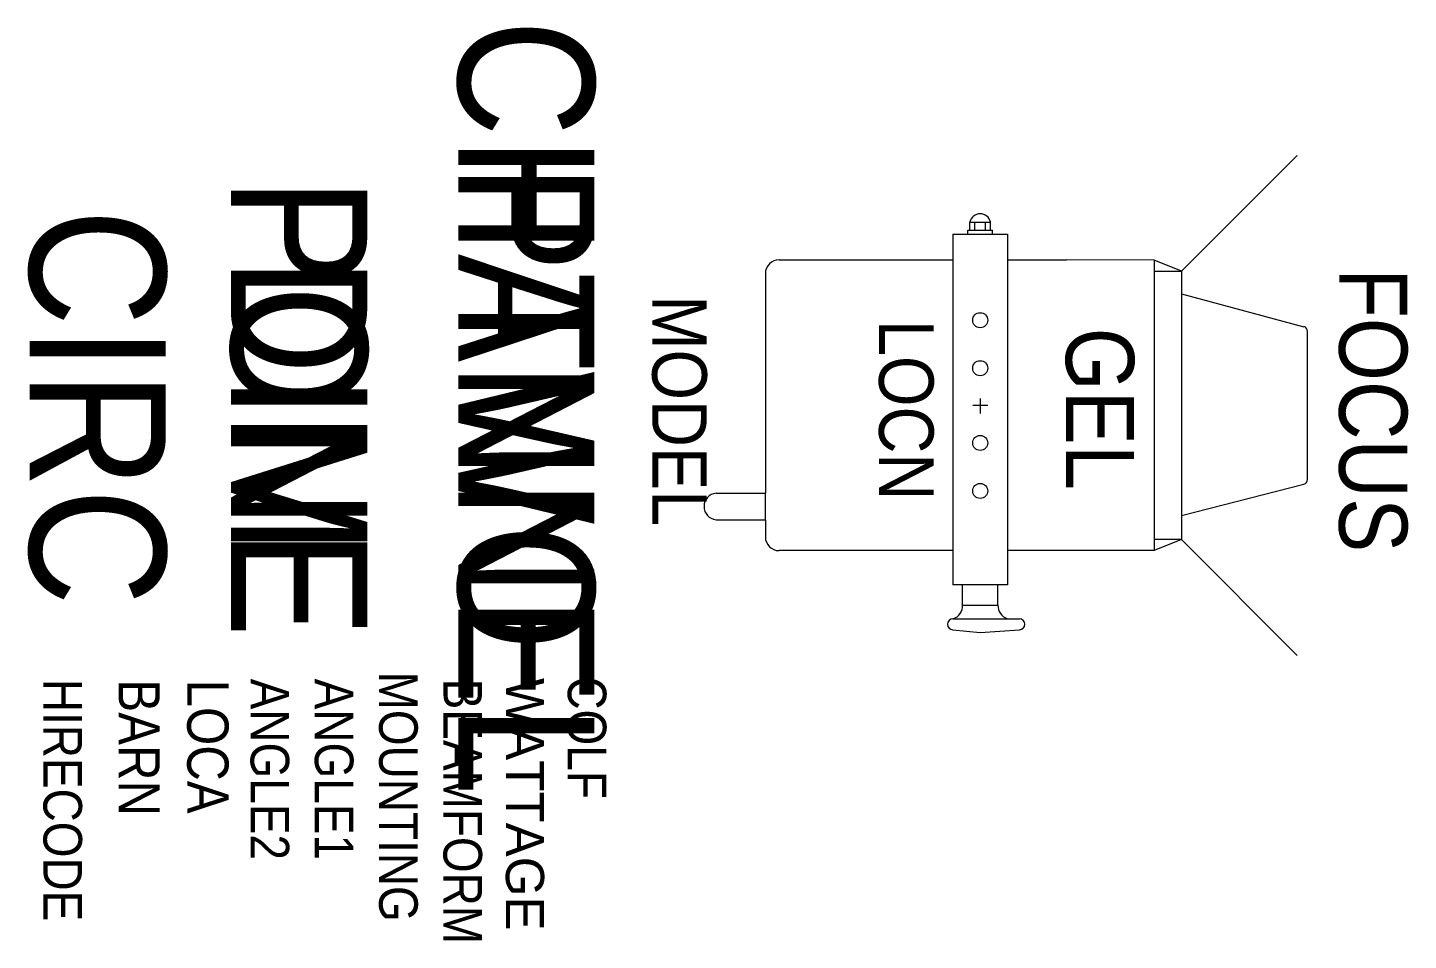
# Model space of a CAD drawing. Extents: x -3546 to -2533, y -779 to -110.
import ezdxf
from ezdxf.enums import TextEntityAlignment as Align

# ---------------------------------------------------------------- set-up
doc = ezdxf.new("R2010")
doc.units = 0
doc.layers.get('0').update_dxf_attribs({"linetype": 'CONTINUOUS'})
for name, color, linetype in [('CHANNEL', 3, 'CONTINUOUS'), ('CIRC', 6, 'CONTINUOUS'), ('DIMMER', 4, 'CONTINUOUS'), ('DWG', 7, 'CONTINUOUS'), ('FOCUS', 2, 'CONTINUOUS'), ('GEL', 1, 'CONTINUOUS'), ('LANTERNS', 4, 'CONTINUOUS'), ('LOCATION', 7, 'CONTINUOUS'), ('MODEL', 6, 'CONTINUOUS'), ('PATCH', 5, 'CONTINUOUS'), ('PATCH2', 5, 'CONTINUOUS')]:
    doc.layers.add(name, color=color, linetype=linetype)

msp = doc.modelspace()

# ---------------------------------------------------------------- linework, layer by layer
for p, q in [((-2698.9, -288.7), (-2614.1, -203.8)), ((-2614.1, -203.8), (-2614.1, -203.8)), ((-2854.2, -258.7), (-2854.2, -252.7)), ((-2854.2, -252.7), (-2839.2, -252.7)), ((-2850.7, -258.7), (-2850.7, -252.7)), ((-2842.7, -258.7), (-2842.7, -252.7)), ((-2839.2, -258.7), (-2839.2, -252.7)), ((-2866.7, -261.7), (-2866.7, -518.7)), ((-2866.7, -261.7), (-2826.7, -261.7)), ((-2855.7, -261.7), (-2855.7, -258.7)), ((-2855.7, -258.7), (-2837.7, -258.7)), ((-2837.7, -261.7), (-2837.7, -258.7)), ((-2826.7, -261.7), (-2826.7, -518.7)), ((-2719.1, -280.6), (-2783.3, -280.4)), ((-2698.9, -288.7), (-2719.1, -280.6)), ((-3004.3, -290.4), (-3004.3, -451.6)), ((-2719.1, -288.7), (-2719.1, -485.6)), ((-2698.9, -305.4), (-2609.2, -329.5)), ((-2606.5, -441.4), (-2606.5, -332.9)), ((-2846.7, -382), (-2846.7, -393)), ((-2841.2, -387.2), (-2852.2, -387.2)), ((-2698.9, -467.9), (-2609.2, -444.9)), ((-3004.3, -471), (-3004.3, -451.6)), ((-2698.9, -464), (-2698.9, -480.2)), ((-3004.3, -471), (-3004.3, -483.7)), ((-2698.9, -485.6), (-2719.1, -493.7)), ((-2698.9, -485.6), (-2614.1, -570.5)), ((-2866.7, -493.7), (-2994.3, -493.7)), ((-2719.1, -493.7), (-2826.7, -493.7)), ((-2826.7, -518.7), (-2866.7, -518.7)), ((-2859.7, -533.7), (-2859.7, -518.7)), ((-2833.7, -533.7), (-2833.7, -518.7)), ((-2859.7, -533.7), (-2833.7, -533.7)), ((-2866.7, -543.7), (-2817.9, -543.7)), ((-2866.7, -551.7), (-2846.7, -553.7)), ((-2846.7, -553.7), (-2817.9, -551.7))]:
    msp.add_line(p, q)
for centre in [(-2846.7, -324.7), (-2846.7, -359.9), (-2846.7, -414.7), (-2846.7, -449.9)]:
    msp.add_circle(centre, 5.5)
for centre, radius, start, end in [((-2846.7, -254.3), 7.67, 12.1702, 167.8298), ((-2994.3, -290.4), 10, 90, 180), ((-2610.1, -332.9), 3.6, 0, 74.9858), ((-2610.1, -441.4), 3.6, 284.4168, 0), ((-3039.6, -461.3), 9.71, 95.1468, 264.8532), ((-2994.3, -483.7), 10, 180, 270), ((-2869.8, -534), 10.2, 288.0473, 1.9687), ((-2823.7, -534.1), 9.99, 177.3184, 252.6657), ((-2866.7, -547.7), 4, 90, 270), ((-2817.9, -547.7), 4, 270, 90)]:
    msp.add_arc(centre, radius, start, end)
msp.add_point((-2846.7, -387.2))
msp.add_point((-2846.7, -387.2))
at = {"layer": 'DWG'}
for p, q in [((-2994.3, -280.4), (-2866.7, -280.4)), ((-2826.7, -280.4), (-2783.3, -280.4)), ((-2719.1, -280.6), (-2719.1, -288.7)), ((-2719.1, -288.7), (-2698.9, -288.7)), ((-2698.9, -288.7), (-2698.9, -464)), ((-3040.5, -451.6), (-3004.3, -451.6)), ((-3040.5, -471), (-3004.3, -471)), ((-2698.9, -474.8), (-2698.9, -485.6)), ((-2719.1, -485.6), (-2719.1, -493.7)), ((-2698.9, -485.6), (-2719.1, -485.6))]:
    msp.add_line(p, q, dxfattribs=at)

# ---------------------------------------------------------------- texts
at = {"layer": 'CHANNEL', "width": 0.89}
msp.add_attdef('CHANNEL', text='', height=100, rotation=270, dxfattribs=at).set_placement((-3229.7, -388.5), align=Align.CENTER)
at = {"layer": 'CIRC', "width": 0.89}
msp.add_attdef('CIRC', text='', height=100, rotation=270, dxfattribs=at).set_placement((-3544.2, -388.5), align=Align.CENTER)
at = {"layer": 'DIMMER', "width": 0.89}
msp.add_attdef('DIM', text='', height=100, rotation=270, dxfattribs=at).set_placement((-3396.4, -387.6), align=Align.CENTER)
at = {"layer": 'FOCUS', "color": 30, "width": 0.89}
msp.add_attdef('FOCUS', text='', height=50, rotation=270, dxfattribs=at).set_placement((-2583.3, -390.7), align=Align.CENTER)
at = {"layer": 'GEL', "width": 0.89}
msp.add_attdef('GEL', text='', height=50, rotation=270, dxfattribs=at).set_placement((-2783.8, -389.7), align=Align.CENTER)
at = {"layer": 'LANTERNS', "color": 0, "width": 0.89, "flags": 1}
for tag, p, s, height in [('MOUNTING', (-3287.7, -582.4), 'STANDARD HOOK CLAMP', 28.305), ('HIRECODE', (-3534, -587.7), '', 28.3), ('BARN', (-3478.9, -588.1), '1', 30.3), ('LOCA', (-3428.5, -588.3), '', 30.3), ('ANGLE2', (-3382, -587.6), '40', 28.3), ('ANGLE1', (-3334.9, -587.6), '9', 28.3), ('BEAMFORM', (-3240.5, -587.6), 'C', 28.3), ('COLF', (-3149.3, -585.9), 'N', 28.3)]:
    msp.add_attdef(tag, p, s, height=height, rotation=270, dxfattribs=at)
at = {"layer": 'LANTERNS', "color": 0, "flags": 1}
msp.add_attdef('WATTAGE', (-3194.7, -587.1), '1000', height=28, rotation=270, dxfattribs=at)
at = {"layer": 'LOCATION', "width": 0.89}
msp.add_attdef('LOCN', text='', height=40, rotation=270, dxfattribs=at).set_placement((-2920.9, -390.6), align=Align.CENTER)
at = {"layer": 'MODEL', "width": 0.89}
msp.add_attdef('MODEL', text='Har F', height=40, rotation=270, dxfattribs=at).set_placement((-3087.3, -391.2), align=Align.CENTER)
at = {"layer": 'PATCH', "width": 0.89}
msp.add_attdef('PONE', text='', height=100, rotation=270, dxfattribs=at).set_placement((-3396.4, -388.5), align=Align.CENTER)
at = {"layer": 'PATCH2', "width": 0.89}
msp.add_attdef('PTWO', text='', height=100, rotation=270, dxfattribs=at).set_placement((-3229.7, -388.5), align=Align.CENTER)

doc.saveas('drawing.dxf')
